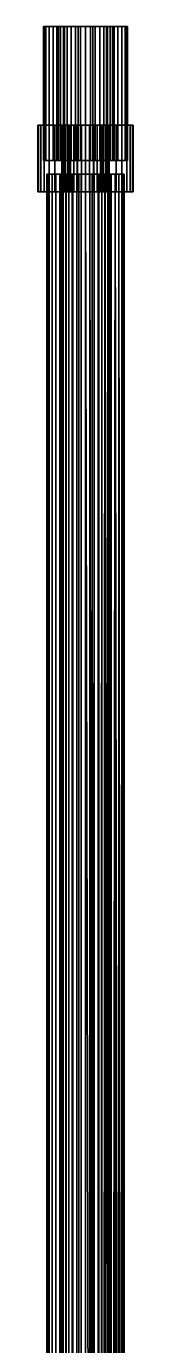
# Model space of a CAD drawing. Extents: x -0.13 to 0.34, y -3.76 to 3.93.
# Drawn here: x -0.106 to 0.096, y 1.14 to 3.926 of the extents above; entities that cross this region are included whole.
import ezdxf

# ---------------------------------------------------------------- set-up
doc = ezdxf.new("R2010")
doc.units = 0
doc.layers.add('CA_ON', color=219, linetype='CONTINUOUS')

msp = doc.modelspace()

# ---------------------------------------------------------------- meshes
at = {"layer": 'CA_ON'}
mesh = msp.add_polyface(dxfattribs=at)
corners = [(-0.037, 3.7172, 0.3994), (-0.0698, 3.7172, 0.4386), (-0.0822, 3.7172, 0.4262), (-0.0431, 3.7172, 0.3933), (-0.0923, 3.7172, 0.4118), (-0.0481, 3.7172, 0.3862), (-0.0997, 3.7172, 0.3958), (-0.0517, 3.7172, 0.3784), (-0.1043, 3.7172, 0.3789), (-0.054, 3.7172, 0.37), (-0.1058, 3.7172, 0.3613), (-0.0547, 3.7172, 0.3613), (-0.1043, 3.7172, 0.3438), (-0.054, 3.7172, 0.3527), (-0.0997, 3.7172, 0.3269), (-0.0517, 3.7172, 0.3443), (-0.0923, 3.7172, 0.3109), (-0.0481, 3.7172, 0.3365), (-0.0822, 3.7172, 0.2965), (-0.0431, 3.7172, 0.3294), (-0.0698, 3.7172, 0.2841), (-0.037, 3.7172, 0.3232), (-0.0554, 3.7172, 0.274), (-0.0299, 3.7172, 0.3183), (-0.0395, 3.7172, 0.2666), (-0.022, 3.7172, 0.3146), (-0.0225, 3.7172, 0.262), (-0.0136, 3.7172, 0.3124), (-0.005, 3.7172, 0.2605), (-0.005, 3.7172, 0.3116), (-0.005, 3.9256, 0.4505), (-0.005, 3.6424, 0.4505), (-0.0205, 3.6424, 0.4491), (-0.0205, 3.9256, 0.4491), (-0.0355, 3.6424, 0.4451), (-0.0355, 3.9256, 0.4451), (-0.0495, 3.6424, 0.4385), (-0.0495, 3.9256, 0.4385), (-0.0623, 3.6424, 0.4296), (-0.0623, 3.9256, 0.4296), (-0.0733, 3.6424, 0.4186), (-0.0733, 3.9256, 0.4186), (-0.0822, 3.6424, 0.4059), (-0.0822, 3.9256, 0.4059), (-0.0887, 3.6424, 0.3918), (-0.0887, 3.9256, 0.3918), (-0.0928, 3.6424, 0.3768), (-0.0928, 3.9256, 0.3768), (-0.0941, 3.6424, 0.3613), (-0.0941, 3.9256, 0.3613), (-0.0928, 3.6424, 0.3459), (-0.0928, 3.9256, 0.3459), (-0.0887, 3.6424, 0.3309), (-0.0887, 3.9256, 0.3309), (-0.0822, 3.6424, 0.3168), (-0.0822, 3.9256, 0.3168), (-0.0733, 3.6424, 0.3041), (-0.0733, 3.9256, 0.3041), (-0.0623, 3.6424, 0.2931), (-0.0623, 3.9256, 0.2931), (-0.0495, 3.6424, 0.2842), (-0.0495, 3.9256, 0.2842), (-0.0355, 3.6424, 0.2776), (-0.0355, 3.9256, 0.2776), (-0.0205, 3.6424, 0.2736), (-0.0205, 3.9256, 0.2736), (-0.005, 3.6424, 0.2722), (-0.005, 3.9256, 0.2722)]
mesh.append_faces([[corners[k] for k in face] for face in [(0, 1, 2, 3), (3, 2, 4, 5), (5, 4, 6, 7), (7, 6, 8, 9), (9, 8, 10, 11), (11, 10, 12, 13), (13, 12, 14, 15), (15, 14, 16, 17), (17, 16, 18, 19), (19, 18, 20, 21), (21, 20, 22, 23), (23, 22, 24, 25), (25, 24, 26, 27), (27, 26, 28, 29), (30, 31, 32, 33), (33, 32, 34, 35), (35, 34, 36, 37), (37, 36, 38, 39), (39, 38, 40, 41), (41, 40, 42, 43), (43, 42, 44, 45), (45, 44, 46, 47), (47, 46, 48, 49), (49, 48, 50, 51), (51, 50, 52, 53), (53, 52, 54, 55), (55, 54, 56, 57), (57, 56, 58, 59), (59, 58, 60, 61), (61, 60, 62, 63), (63, 62, 64, 65), (65, 64, 66, 67)]])
mesh = msp.add_polyface(dxfattribs=at)
corners = [(-0.005, 3.9256, 0.4221), (-0.005, 3.9256, 0.4505), (-0.0205, 3.9256, 0.4491), (-0.0155, 3.9256, 0.4212), (-0.0355, 3.9256, 0.4451), (-0.0258, 3.9256, 0.4185), (-0.0155, 3.6424, 0.4212), (-0.0155, 3.9256, 0.4212), (-0.0258, 3.9256, 0.4185), (-0.0258, 3.6424, 0.4185), (-0.0495, 3.9256, 0.4385), (-0.0354, 3.9256, 0.414), (-0.0354, 3.9256, 0.414), (-0.0354, 3.6424, 0.414), (-0.0623, 3.9256, 0.4296), (-0.044, 3.9256, 0.4079), (-0.044, 3.9256, 0.4079), (-0.044, 3.6424, 0.4079), (-0.0733, 3.9256, 0.4186), (-0.0515, 3.9256, 0.4004), (-0.0515, 3.9256, 0.4004), (-0.0515, 3.6424, 0.4004), (-0.0822, 3.9256, 0.4059), (-0.0576, 3.9256, 0.3917), (-0.0576, 3.9256, 0.3917), (-0.0576, 3.6424, 0.3917), (-0.0887, 3.9256, 0.3918), (-0.0621, 3.9256, 0.3821), (-0.0621, 3.9256, 0.3821), (-0.0621, 3.6424, 0.3821), (-0.0928, 3.9256, 0.3768), (-0.0648, 3.9256, 0.3719), (-0.0648, 3.9256, 0.3719), (-0.0648, 3.6424, 0.3719), (-0.0941, 3.9256, 0.3613), (-0.0657, 3.9256, 0.3613), (-0.0657, 3.9256, 0.3613), (-0.0657, 3.6424, 0.3613), (-0.0928, 3.9256, 0.3459), (-0.0648, 3.9256, 0.3508), (-0.0648, 3.9256, 0.3508), (-0.0648, 3.6424, 0.3508), (-0.0887, 3.9256, 0.3309), (-0.0621, 3.9256, 0.3406), (-0.0621, 3.9256, 0.3406), (-0.0621, 3.6424, 0.3406), (-0.0822, 3.9256, 0.3168), (-0.0576, 3.9256, 0.331), (-0.0576, 3.9256, 0.331), (-0.0576, 3.6424, 0.331), (-0.0733, 3.9256, 0.3041), (-0.0515, 3.9256, 0.3223), (-0.0515, 3.9256, 0.3223), (-0.0515, 3.6424, 0.3223), (-0.0623, 3.9256, 0.2931), (-0.044, 3.9256, 0.3148), (-0.044, 3.9256, 0.3148), (-0.044, 3.6424, 0.3148), (-0.0495, 3.9256, 0.2842), (-0.0354, 3.9256, 0.3087), (-0.0354, 3.9256, 0.3087), (-0.0354, 3.6424, 0.3087), (-0.0355, 3.9256, 0.2776), (-0.0258, 3.9256, 0.3042), (-0.0258, 3.9256, 0.3042), (-0.0258, 3.6424, 0.3042), (-0.0205, 3.9256, 0.2736), (-0.0155, 3.9256, 0.3015), (-0.0155, 3.9256, 0.3015), (-0.0155, 3.6424, 0.3015)]
mesh.append_faces([[corners[k] for k in face] for face in [(0, 1, 2, 3), (3, 2, 4, 5), (6, 7, 8, 9), (5, 4, 10, 11), (9, 8, 12, 13), (11, 10, 14, 15), (13, 12, 16, 17), (15, 14, 18, 19), (17, 16, 20, 21), (19, 18, 22, 23), (21, 20, 24, 25), (23, 22, 26, 27), (25, 24, 28, 29), (27, 26, 30, 31), (29, 28, 32, 33), (31, 30, 34, 35), (33, 32, 36, 37), (35, 34, 38, 39), (37, 36, 40, 41), (39, 38, 42, 43), (41, 40, 44, 45), (43, 42, 46, 47), (45, 44, 48, 49), (47, 46, 50, 51), (49, 48, 52, 53), (51, 50, 54, 55), (53, 52, 56, 57), (55, 54, 58, 59), (57, 56, 60, 61), (59, 58, 62, 63), (61, 60, 64, 65), (63, 62, 66, 67), (65, 64, 68, 69)]])
mesh = msp.add_polyface(dxfattribs=at)
corners = [(0.0558, 3.9256, 0.3613), (0.0841, 3.9256, 0.3613), (0.0828, 3.9256, 0.3768), (0.0549, 3.9256, 0.3719), (0.0788, 3.9256, 0.3918), (0.0521, 3.9256, 0.3821), (0.0722, 3.9256, 0.4059), (0.0476, 3.9256, 0.3917), (0.0633, 3.9256, 0.4186), (0.0416, 3.9256, 0.4004), (0.0523, 3.9256, 0.4296), (0.0341, 3.9256, 0.4079), (0.0396, 3.9256, 0.4385), (0.0254, 3.9256, 0.414), (0.0255, 3.9256, 0.4451), (0.0158, 3.9256, 0.4185), (0.0254, 3.6424, 0.414), (0.0254, 3.9256, 0.414), (0.0158, 3.9256, 0.4185), (0.0158, 3.6424, 0.4185), (0.0105, 3.9256, 0.4491), (0.0056, 3.9256, 0.4212), (0.0056, 3.9256, 0.4212), (0.0056, 3.6424, 0.4212), (-0.005, 3.9256, 0.4505), (-0.005, 3.9256, 0.4221), (-0.005, 3.9256, 0.4221), (-0.005, 3.6424, 0.4221), (-0.0155, 3.9256, 0.4212), (-0.0155, 3.6424, 0.4212), (-0.0155, 3.9256, 0.3015), (-0.0205, 3.9256, 0.2736), (-0.005, 3.9256, 0.2722), (-0.005, 3.9256, 0.3006), (-0.0155, 3.6424, 0.3015), (-0.0155, 3.9256, 0.3015), (-0.005, 3.9256, 0.3006), (-0.005, 3.6424, 0.3006), (0.0105, 3.9256, 0.2736), (0.0056, 3.9256, 0.3015), (0.0056, 3.9256, 0.3015), (0.0056, 3.6424, 0.3015), (0.0255, 3.9256, 0.2776), (0.0158, 3.9256, 0.3042), (0.0158, 3.9256, 0.3042), (0.0158, 3.6424, 0.3042), (0.0396, 3.9256, 0.2842), (0.0254, 3.9256, 0.3087), (0.0254, 3.9256, 0.3087), (0.0254, 3.6424, 0.3087), (0.0523, 3.9256, 0.2931), (0.0341, 3.9256, 0.3148), (0.0341, 3.9256, 0.3148), (0.0341, 3.6424, 0.3148), (0.0633, 3.9256, 0.3041), (0.0416, 3.9256, 0.3223), (0.0416, 3.9256, 0.3223), (0.0416, 3.6424, 0.3223), (0.0722, 3.9256, 0.3168), (0.0476, 3.9256, 0.331), (0.0476, 3.9256, 0.331), (0.0476, 3.6424, 0.331), (0.0788, 3.9256, 0.3309), (0.0521, 3.9256, 0.3406), (0.0521, 3.9256, 0.3406), (0.0521, 3.6424, 0.3406), (0.0828, 3.9256, 0.3459), (0.0549, 3.9256, 0.3508), (0.0549, 3.9256, 0.3508), (0.0549, 3.6424, 0.3508), (0.0558, 3.9256, 0.3613), (0.0558, 3.6424, 0.3613)]
mesh.append_faces([[corners[k] for k in face] for face in [(0, 1, 2, 3), (3, 2, 4, 5), (5, 4, 6, 7), (7, 6, 8, 9), (9, 8, 10, 11), (11, 10, 12, 13), (13, 12, 14, 15), (16, 17, 18, 19), (15, 14, 20, 21), (19, 18, 22, 23), (21, 20, 24, 25), (23, 22, 26, 27), (27, 26, 28, 29), (30, 31, 32, 33), (34, 35, 36, 37), (33, 32, 38, 39), (37, 36, 40, 41), (39, 38, 42, 43), (41, 40, 44, 45), (43, 42, 46, 47), (45, 44, 48, 49), (47, 46, 50, 51), (49, 48, 52, 53), (51, 50, 54, 55), (53, 52, 56, 57), (55, 54, 58, 59), (57, 56, 60, 61), (59, 58, 62, 63), (61, 60, 64, 65), (63, 62, 66, 67), (65, 64, 68, 69), (67, 66, 1, 0), (69, 68, 70, 71)]])
mesh = msp.add_polyface(dxfattribs=at)
corners = [(-0.005, 3.7172, 0.3116), (-0.005, 3.7172, 0.2605), (0.0125, 3.7172, 0.262), (0.0037, 3.7172, 0.3124), (0.0295, 3.7172, 0.2666), (0.012, 3.7172, 0.3146), (0.0454, 3.7172, 0.274), (0.0199, 3.7172, 0.3183), (0.0598, 3.7172, 0.2841), (0.027, 3.7172, 0.3232), (0.0723, 3.7172, 0.2965), (0.0331, 3.7172, 0.3294), (0.0824, 3.7172, 0.3109), (0.0381, 3.7172, 0.3365), (0.0898, 3.7172, 0.3269), (0.0418, 3.7172, 0.3443), (0.0943, 3.7172, 0.3438), (0.044, 3.7172, 0.3527), (0.0959, 3.7172, 0.3613), (0.0448, 3.7172, 0.3613), (0.0841, 3.9256, 0.3613), (0.0841, 3.6424, 0.3613), (0.0828, 3.6424, 0.3768), (0.0828, 3.9256, 0.3768), (0.0558, 3.6424, 0.3613), (0.0558, 3.9256, 0.3613), (0.0549, 3.9256, 0.3719), (0.0549, 3.6424, 0.3719), (0.0788, 3.6424, 0.3918), (0.0788, 3.9256, 0.3918), (0.0521, 3.9256, 0.3821), (0.0521, 3.6424, 0.3821), (0.0722, 3.6424, 0.4059), (0.0722, 3.9256, 0.4059), (0.0476, 3.9256, 0.3917), (0.0476, 3.6424, 0.3917), (0.0633, 3.6424, 0.4186), (0.0633, 3.9256, 0.4186), (0.0416, 3.9256, 0.4004), (0.0416, 3.6424, 0.4004), (0.0523, 3.6424, 0.4296), (0.0523, 3.9256, 0.4296), (0.0341, 3.9256, 0.4079), (0.0341, 3.6424, 0.4079), (0.0396, 3.6424, 0.4385), (0.0396, 3.9256, 0.4385), (0.0254, 3.9256, 0.414), (0.0254, 3.6424, 0.414), (0.0255, 3.6424, 0.4451), (0.0255, 3.9256, 0.4451), (0.0105, 3.6424, 0.4491), (0.0105, 3.9256, 0.4491), (-0.005, 3.6424, 0.4505), (-0.005, 3.9256, 0.4505), (-0.005, 3.9256, 0.2722), (-0.005, 3.6424, 0.2722), (0.0105, 3.6424, 0.2736), (0.0105, 3.9256, 0.2736), (0.0255, 3.6424, 0.2776), (0.0255, 3.9256, 0.2776), (0.0396, 3.6424, 0.2842), (0.0396, 3.9256, 0.2842), (0.0523, 3.6424, 0.2931), (0.0523, 3.9256, 0.2931), (0.0633, 3.6424, 0.3041), (0.0633, 3.9256, 0.3041), (0.0722, 3.6424, 0.3168), (0.0722, 3.9256, 0.3168), (0.0788, 3.6424, 0.3309), (0.0788, 3.9256, 0.3309), (0.0828, 3.6424, 0.3459), (0.0828, 3.9256, 0.3459)]
mesh.append_faces([[corners[k] for k in face] for face in [(0, 1, 2, 3), (3, 2, 4, 5), (5, 4, 6, 7), (7, 6, 8, 9), (9, 8, 10, 11), (11, 10, 12, 13), (13, 12, 14, 15), (15, 14, 16, 17), (17, 16, 18, 19), (20, 21, 22, 23), (24, 25, 26, 27), (23, 22, 28, 29), (27, 26, 30, 31), (29, 28, 32, 33), (31, 30, 34, 35), (33, 32, 36, 37), (35, 34, 38, 39), (37, 36, 40, 41), (39, 38, 42, 43), (41, 40, 44, 45), (43, 42, 46, 47), (45, 44, 48, 49), (49, 48, 50, 51), (51, 50, 52, 53), (54, 55, 56, 57), (57, 56, 58, 59), (59, 58, 60, 61), (61, 60, 62, 63), (63, 62, 64, 65), (65, 64, 66, 67), (67, 66, 68, 69), (69, 68, 70, 71), (71, 70, 21, 20)]])
mesh = msp.add_polyface(dxfattribs=at)
corners = [(-0.0395, 3.7172, 0.4561), (-0.0395, 3.5761, 0.4561), (-0.0554, 3.5761, 0.4487), (-0.0554, 3.7172, 0.4487), (-0.0299, 3.7172, 0.4044), (-0.0554, 3.7172, 0.4487), (-0.0698, 3.7172, 0.4386), (-0.037, 3.7172, 0.3994), (-0.0698, 3.5761, 0.4386), (-0.0698, 3.7172, 0.4386), (-0.0822, 3.5761, 0.4262), (-0.0822, 3.7172, 0.4262), (-0.0923, 3.5761, 0.4118), (-0.0923, 3.7172, 0.4118), (-0.0997, 3.5761, 0.3958), (-0.0997, 3.7172, 0.3958), (-0.0481, 3.5761, 0.3862), (-0.0481, 3.7172, 0.3862), (-0.0517, 3.7172, 0.3784), (-0.0517, 3.5761, 0.3784), (-0.1043, 3.5761, 0.3789), (-0.1043, 3.7172, 0.3789), (-0.054, 3.7172, 0.37), (-0.054, 3.5761, 0.37), (-0.1058, 3.5761, 0.3613), (-0.1058, 3.7172, 0.3613), (-0.0547, 3.7172, 0.3613), (-0.0547, 3.5761, 0.3613), (-0.1043, 3.5761, 0.3438), (-0.1043, 3.7172, 0.3438), (-0.054, 3.7172, 0.3527), (-0.054, 3.5761, 0.3527), (-0.0997, 3.5761, 0.3269), (-0.0997, 3.7172, 0.3269), (-0.0517, 3.7172, 0.3443), (-0.0517, 3.5761, 0.3443), (-0.0923, 3.5761, 0.3109), (-0.0923, 3.7172, 0.3109), (-0.0481, 3.7172, 0.3365), (-0.0481, 3.5761, 0.3365), (-0.0822, 3.5761, 0.2965), (-0.0822, 3.7172, 0.2965), (-0.0698, 3.5761, 0.2841), (-0.0698, 3.7172, 0.2841), (-0.0554, 3.5761, 0.274), (-0.0554, 3.7172, 0.274), (-0.0495, 3.6424, 0.4385), (-0.0354, 3.6424, 0.414), (-0.044, 3.6424, 0.4079), (-0.0623, 3.6424, 0.4296), (-0.0515, 3.6424, 0.4004), (-0.0733, 3.6424, 0.4186), (-0.0576, 3.6424, 0.3917), (-0.0822, 3.6424, 0.4059), (-0.0621, 3.6424, 0.3821), (-0.0887, 3.6424, 0.3918), (-0.0648, 3.6424, 0.3719), (-0.0928, 3.6424, 0.3768), (-0.0657, 3.6424, 0.3613), (-0.0941, 3.6424, 0.3613), (-0.0648, 3.6424, 0.3508), (-0.0928, 3.6424, 0.3459), (-0.0621, 3.6424, 0.3406), (-0.0887, 3.6424, 0.3309), (-0.0576, 3.6424, 0.331), (-0.0822, 3.6424, 0.3168), (-0.0515, 3.6424, 0.3223), (-0.0733, 3.6424, 0.3041), (-0.044, 3.6424, 0.3148), (-0.0623, 3.6424, 0.2931), (-0.0354, 3.6424, 0.3087), (-0.0495, 3.6424, 0.2842)]
mesh.append_faces([[corners[k] for k in face] for face in [(0, 1, 2, 3), (4, 5, 6, 7), (3, 2, 8, 9), (9, 8, 10, 11), (11, 10, 12, 13), (13, 12, 14, 15), (16, 17, 18, 19), (15, 14, 20, 21), (19, 18, 22, 23), (21, 20, 24, 25), (23, 22, 26, 27), (25, 24, 28, 29), (27, 26, 30, 31), (29, 28, 32, 33), (31, 30, 34, 35), (33, 32, 36, 37), (35, 34, 38, 39), (37, 36, 40, 41), (41, 40, 42, 43), (43, 42, 44, 45), (46, 47, 48, 49), (49, 48, 50, 51), (51, 50, 52, 53), (53, 52, 54, 55), (55, 54, 56, 57), (57, 56, 58, 59), (59, 58, 60, 61), (61, 60, 62, 63), (63, 62, 64, 65), (65, 64, 66, 67), (67, 66, 68, 69), (69, 68, 70, 71)]])
mesh = msp.add_polyface(dxfattribs=at)
corners = [(-0.0144, 3.6135, 0.3079), (-0.0192, 3.6135, 0.2809), (-0.005, 3.6135, 0.2796), (-0.005, 3.6135, 0.307), (0.0092, 3.6135, 0.2809), (0.0044, 3.6135, 0.3079), (0.0037, 3.7172, 0.4103), (0.0125, 3.7172, 0.4607), (-0.005, 3.7172, 0.4622), (-0.005, 3.7172, 0.4111), (0.0037, 3.5761, 0.4103), (0.0037, 3.7172, 0.4103), (-0.005, 3.7172, 0.4111), (-0.005, 3.5761, 0.4111), (-0.0225, 3.7172, 0.4607), (-0.0136, 3.7172, 0.4103), (-0.005, 3.7172, 0.4622), (-0.005, 3.5761, 0.4622), (-0.0225, 3.5761, 0.4607), (-0.0225, 3.7172, 0.4607), (-0.0136, 3.7172, 0.4103), (-0.0136, 3.5761, 0.4103), (-0.0395, 3.7172, 0.4561), (-0.022, 3.7172, 0.4081), (-0.0395, 3.5761, 0.4561), (-0.0395, 3.7172, 0.4561), (-0.022, 3.7172, 0.4081), (-0.022, 3.5761, 0.4081), (-0.0554, 3.7172, 0.4487), (-0.0299, 3.7172, 0.4044), (-0.0299, 3.7172, 0.4044), (-0.0299, 3.5761, 0.4044), (-0.037, 3.7172, 0.3994), (-0.037, 3.5761, 0.3994), (-0.0431, 3.7172, 0.3933), (-0.0431, 3.5761, 0.3933), (-0.0481, 3.7172, 0.3862), (-0.0481, 3.5761, 0.3862), (-0.0481, 3.5761, 0.3365), (-0.0481, 3.7172, 0.3365), (-0.0431, 3.7172, 0.3294), (-0.0431, 3.5761, 0.3294), (-0.037, 3.7172, 0.3232), (-0.037, 3.5761, 0.3232), (-0.0299, 3.7172, 0.3183), (-0.0299, 3.5761, 0.3183), (-0.0554, 3.7172, 0.274), (-0.0554, 3.5761, 0.274), (-0.0395, 3.5761, 0.2666), (-0.0395, 3.7172, 0.2666), (-0.022, 3.7172, 0.3146), (-0.022, 3.5761, 0.3146), (-0.0225, 3.5761, 0.262), (-0.0225, 3.7172, 0.262), (-0.0136, 3.7172, 0.3124), (-0.0136, 3.5761, 0.3124), (-0.005, 3.5761, 0.2605), (-0.005, 3.7172, 0.2605), (-0.005, 3.7172, 0.3116), (-0.005, 3.5761, 0.3116), (0.0037, 3.7172, 0.3124), (0.0037, 3.5761, 0.3124), (0.0105, 3.6424, 0.4491), (0.0056, 3.6424, 0.4212), (-0.005, 3.6424, 0.4221), (-0.005, 3.6424, 0.4505), (-0.0155, 3.6424, 0.4212), (-0.0205, 3.6424, 0.4491), (-0.0258, 3.6424, 0.4185), (-0.0355, 3.6424, 0.4451), (-0.0354, 3.6424, 0.414), (-0.0495, 3.6424, 0.4385), (-0.0495, 3.6424, 0.2842), (-0.0354, 3.6424, 0.3087), (-0.0258, 3.6424, 0.3042), (-0.0355, 3.6424, 0.2776), (-0.0155, 3.6424, 0.3015), (-0.0205, 3.6424, 0.2736), (-0.005, 3.6424, 0.3006), (-0.005, 3.6424, 0.2722), (0.0056, 3.6424, 0.3015), (0.0105, 3.6424, 0.2736)]
mesh.append_faces([[corners[k] for k in face] for face in [(0, 1, 2, 3), (3, 2, 4, 5), (6, 7, 8, 9), (10, 11, 12, 13), (9, 8, 14, 15), (16, 17, 18, 19), (13, 12, 20, 21), (15, 14, 22, 23), (19, 18, 24, 25), (21, 20, 26, 27), (23, 22, 28, 29), (27, 26, 30, 31), (31, 30, 32, 33), (33, 32, 34, 35), (35, 34, 36, 37), (38, 39, 40, 41), (41, 40, 42, 43), (43, 42, 44, 45), (46, 47, 48, 49), (45, 44, 50, 51), (49, 48, 52, 53), (51, 50, 54, 55), (53, 52, 56, 57), (55, 54, 58, 59), (59, 58, 60, 61), (62, 63, 64, 65), (65, 64, 66, 67), (67, 66, 68, 69), (69, 68, 70, 71), (72, 73, 74, 75), (75, 74, 76, 77), (77, 76, 78, 79), (79, 78, 80, 81)]])
mesh = msp.add_polyface(dxfattribs=at)
corners = [(0.0448, 3.7172, 0.3613), (0.0959, 3.7172, 0.3613), (0.0943, 3.7172, 0.3789), (0.044, 3.7172, 0.37), (0.0898, 3.7172, 0.3958), (0.0418, 3.7172, 0.3784), (0.0824, 3.7172, 0.4118), (0.0381, 3.7172, 0.3862), (0.0723, 3.7172, 0.4262), (0.0331, 3.7172, 0.3933), (0.0598, 3.7172, 0.4386), (0.027, 3.7172, 0.3994), (0.0331, 3.5761, 0.3933), (0.0331, 3.7172, 0.3933), (0.027, 3.7172, 0.3994), (0.027, 3.5761, 0.3994), (0.0454, 3.7172, 0.4487), (0.0199, 3.7172, 0.4044), (0.0598, 3.7172, 0.4386), (0.0598, 3.5761, 0.4386), (0.0454, 3.5761, 0.4487), (0.0454, 3.7172, 0.4487), (0.0199, 3.7172, 0.4044), (0.0199, 3.5761, 0.4044), (0.0295, 3.7172, 0.4561), (0.012, 3.7172, 0.4081), (0.0295, 3.5761, 0.4561), (0.0295, 3.7172, 0.4561), (0.012, 3.7172, 0.4081), (0.012, 3.5761, 0.4081), (0.0125, 3.7172, 0.4607), (0.0037, 3.7172, 0.4103), (0.0125, 3.5761, 0.4607), (0.0125, 3.7172, 0.4607), (0.0037, 3.7172, 0.4103), (0.0037, 3.5761, 0.4103), (-0.005, 3.5761, 0.4622), (-0.005, 3.7172, 0.4622), (-0.005, 3.7172, 0.2605), (-0.005, 3.5761, 0.2605), (0.0125, 3.5761, 0.262), (0.0125, 3.7172, 0.262), (0.0295, 3.5761, 0.2666), (0.0295, 3.7172, 0.2666), (0.0037, 3.5761, 0.3124), (0.0037, 3.7172, 0.3124), (0.012, 3.7172, 0.3146), (0.012, 3.5761, 0.3146), (0.0454, 3.5761, 0.274), (0.0454, 3.7172, 0.274), (0.0199, 3.7172, 0.3183), (0.0199, 3.5761, 0.3183), (0.0598, 3.5761, 0.2841), (0.0598, 3.7172, 0.2841), (0.027, 3.7172, 0.3232), (0.027, 3.5761, 0.3232), (0.0723, 3.5761, 0.2965), (0.0723, 3.7172, 0.2965), (0.0331, 3.7172, 0.3294), (0.0331, 3.5761, 0.3294), (0.0824, 3.5761, 0.3109), (0.0824, 3.7172, 0.3109), (0.0381, 3.7172, 0.3365), (0.0381, 3.5761, 0.3365), (0.0898, 3.5761, 0.3269), (0.0898, 3.7172, 0.3269), (0.0418, 3.7172, 0.3443), (0.0418, 3.5761, 0.3443), (0.0943, 3.5761, 0.3438), (0.0943, 3.7172, 0.3438), (0.044, 3.7172, 0.3527), (0.044, 3.5761, 0.3527), (0.0959, 3.5761, 0.3613), (0.0959, 3.7172, 0.3613), (0.0448, 3.7172, 0.3613), (0.0448, 3.5761, 0.3613)]
mesh.append_faces([[corners[k] for k in face] for face in [(0, 1, 2, 3), (3, 2, 4, 5), (5, 4, 6, 7), (7, 6, 8, 9), (9, 8, 10, 11), (12, 13, 14, 15), (11, 10, 16, 17), (18, 19, 20, 21), (15, 14, 22, 23), (17, 16, 24, 25), (21, 20, 26, 27), (23, 22, 28, 29), (25, 24, 30, 31), (27, 26, 32, 33), (29, 28, 34, 35), (33, 32, 36, 37), (38, 39, 40, 41), (41, 40, 42, 43), (44, 45, 46, 47), (43, 42, 48, 49), (47, 46, 50, 51), (49, 48, 52, 53), (51, 50, 54, 55), (53, 52, 56, 57), (55, 54, 58, 59), (57, 56, 60, 61), (59, 58, 62, 63), (61, 60, 64, 65), (63, 62, 66, 67), (65, 64, 68, 69), (67, 66, 70, 71), (69, 68, 72, 73), (71, 70, 74, 75)]])
mesh = msp.add_polyface(dxfattribs=at)
corners = [(0.0044, 3.6135, 0.3079), (0.0092, 3.6135, 0.2809), (0.023, 3.6135, 0.2845), (0.0136, 3.6135, 0.3103), (0.0359, 3.6135, 0.2906), (0.0222, 3.6135, 0.3143), (0.0476, 3.6135, 0.2987), (0.0299, 3.6135, 0.3197), (0.0576, 3.6135, 0.3088), (0.0366, 3.6135, 0.3264), (0.0658, 3.6135, 0.3205), (0.042, 3.6135, 0.3342), (0.0718, 3.6135, 0.3334), (0.046, 3.6135, 0.3428), (0.0755, 3.6135, 0.3472), (0.0485, 3.6135, 0.3519), (0.0767, 3.6135, 0.3613), (0.0493, 3.6135, 0.3613), (0.0959, 3.7172, 0.3613), (0.0959, 3.5761, 0.3613), (0.0943, 3.5761, 0.3789), (0.0943, 3.7172, 0.3789), (0.0448, 3.5761, 0.3613), (0.0448, 3.7172, 0.3613), (0.044, 3.7172, 0.37), (0.044, 3.5761, 0.37), (0.0898, 3.5761, 0.3958), (0.0898, 3.7172, 0.3958), (0.0418, 3.7172, 0.3784), (0.0418, 3.5761, 0.3784), (0.0824, 3.5761, 0.4118), (0.0824, 3.7172, 0.4118), (0.0381, 3.7172, 0.3862), (0.0381, 3.5761, 0.3862), (0.0723, 3.5761, 0.4262), (0.0723, 3.7172, 0.4262), (0.0331, 3.7172, 0.3933), (0.0331, 3.5761, 0.3933), (0.0598, 3.5761, 0.4386), (0.0598, 3.7172, 0.4386), (0.0841, 3.6424, 0.3613), (0.0558, 3.6424, 0.3613), (0.0549, 3.6424, 0.3719), (0.0828, 3.6424, 0.3768), (0.0521, 3.6424, 0.3821), (0.0788, 3.6424, 0.3918), (0.0476, 3.6424, 0.3917), (0.0722, 3.6424, 0.4059), (0.0416, 3.6424, 0.4004), (0.0633, 3.6424, 0.4186), (0.0341, 3.6424, 0.4079), (0.0523, 3.6424, 0.4296), (0.0254, 3.6424, 0.414), (0.0396, 3.6424, 0.4385), (0.0158, 3.6424, 0.4185), (0.0255, 3.6424, 0.4451), (0.0056, 3.6424, 0.4212), (0.0105, 3.6424, 0.4491), (0.0105, 3.6424, 0.2736), (0.0056, 3.6424, 0.3015), (0.0158, 3.6424, 0.3042), (0.0255, 3.6424, 0.2776), (0.0254, 3.6424, 0.3087), (0.0396, 3.6424, 0.2842), (0.0341, 3.6424, 0.3148), (0.0523, 3.6424, 0.2931), (0.0416, 3.6424, 0.3223), (0.0633, 3.6424, 0.3041), (0.0476, 3.6424, 0.331), (0.0722, 3.6424, 0.3168), (0.0521, 3.6424, 0.3406), (0.0788, 3.6424, 0.3309), (0.0549, 3.6424, 0.3508), (0.0828, 3.6424, 0.3459)]
mesh.append_faces([[corners[k] for k in face] for face in [(0, 1, 2, 3), (3, 2, 4, 5), (5, 4, 6, 7), (7, 6, 8, 9), (9, 8, 10, 11), (11, 10, 12, 13), (13, 12, 14, 15), (15, 14, 16, 17), (18, 19, 20, 21), (22, 23, 24, 25), (21, 20, 26, 27), (25, 24, 28, 29), (27, 26, 30, 31), (29, 28, 32, 33), (31, 30, 34, 35), (33, 32, 36, 37), (35, 34, 38, 39), (40, 41, 42, 43), (43, 42, 44, 45), (45, 44, 46, 47), (47, 46, 48, 49), (49, 48, 50, 51), (51, 50, 52, 53), (53, 52, 54, 55), (55, 54, 56, 57), (58, 59, 60, 61), (61, 60, 62, 63), (63, 62, 64, 65), (65, 64, 66, 67), (67, 66, 68, 69), (69, 68, 70, 71), (71, 70, 72, 73), (73, 72, 41, 40)]])
mesh = msp.add_polyface(dxfattribs=at)
corners = [(0.0117, -0.6841, 0.4129), (0.0136, -0.6841, 0.4124), (0.0136, 3.6135, 0.4124), (0.0094, -0.6841, 0.4135), (0.0044, 3.6135, 0.4148), (0.0092, 3.6135, 0.4418), (0.0092, -0.6841, 0.4418), (0.0043, -0.6841, 0.4423), (-0.005, 3.6135, 0.4431), (0.0761, -0.6841, 0.3536), (0.0767, -0.6841, 0.3613), (0.0767, 3.6135, 0.3613), (0.0755, 3.6135, 0.3472), (0.0959, 3.5761, 0.3613), (0.0448, 3.5761, 0.3613), (0.044, 3.5761, 0.37), (0.0943, 3.5761, 0.3789), (0.0418, 3.5761, 0.3784), (0.0898, 3.5761, 0.3958), (0.0381, 3.5761, 0.3862), (0.0824, 3.5761, 0.4118), (0.0331, 3.5761, 0.3933), (0.0723, 3.5761, 0.4262), (0.027, 3.5761, 0.3994), (0.0598, 3.5761, 0.4386), (0.0199, 3.5761, 0.4044), (0.0454, 3.5761, 0.4487), (0.012, 3.5761, 0.4081), (0.0295, 3.5761, 0.4561), (0.0037, 3.5761, 0.4103), (0.0125, 3.5761, 0.4607), (-0.005, 3.5761, 0.4111), (-0.005, 3.5761, 0.4622), (-0.0136, 3.5761, 0.4103), (-0.0225, 3.5761, 0.4607), (-0.022, 3.5761, 0.4081), (-0.0395, 3.5761, 0.4561), (-0.0299, 3.5761, 0.4044), (-0.0554, 3.5761, 0.4487), (-0.037, 3.5761, 0.3994), (-0.0698, 3.5761, 0.4386), (-0.0431, 3.5761, 0.3933), (-0.0822, 3.5761, 0.4262), (-0.0481, 3.5761, 0.3862), (-0.0923, 3.5761, 0.4118), (-0.0517, 3.5761, 0.3784), (-0.0997, 3.5761, 0.3958), (-0.054, 3.5761, 0.37), (-0.1043, 3.5761, 0.3789), (-0.0547, 3.5761, 0.3613), (-0.1058, 3.5761, 0.3613), (-0.054, 3.5761, 0.3527), (-0.1043, 3.5761, 0.3438), (-0.0517, 3.5761, 0.3443), (-0.0997, 3.5761, 0.3269), (-0.0481, 3.5761, 0.3365), (-0.0923, 3.5761, 0.3109), (-0.0431, 3.5761, 0.3294), (-0.0822, 3.5761, 0.2965), (-0.037, 3.5761, 0.3232), (-0.0698, 3.5761, 0.2841), (-0.0299, 3.5761, 0.3183), (-0.0554, 3.5761, 0.274), (-0.022, 3.5761, 0.3146), (-0.0395, 3.5761, 0.2666), (-0.0136, 3.5761, 0.3124), (-0.0225, 3.5761, 0.262), (-0.005, 3.5761, 0.3116), (-0.005, 3.5761, 0.2605), (0.0037, 3.5761, 0.3124), (0.0125, 3.5761, 0.262), (0.012, 3.5761, 0.3146), (0.0295, 3.5761, 0.2666)]
mesh.append_faces([[corners[k] for k in face] for face in [(0, 1, 2, 2), (3, 0, 2, 4), (5, 6, 7, 8), (9, 10, 11, 12), (13, 14, 15, 16), (16, 15, 17, 18), (18, 17, 19, 20), (20, 19, 21, 22), (22, 21, 23, 24), (24, 23, 25, 26), (26, 25, 27, 28), (28, 27, 29, 30), (30, 29, 31, 32), (32, 31, 33, 34), (34, 33, 35, 36), (36, 35, 37, 38), (38, 37, 39, 40), (40, 39, 41, 42), (42, 41, 43, 44), (44, 43, 45, 46), (46, 45, 47, 48), (48, 47, 49, 50), (50, 49, 51, 52), (52, 51, 53, 54), (54, 53, 55, 56), (56, 55, 57, 58), (58, 57, 59, 60), (60, 59, 61, 62), (62, 61, 63, 64), (64, 63, 65, 66), (66, 65, 67, 68), (68, 67, 69, 70), (70, 69, 71, 72)]])
mesh = msp.add_polyface(dxfattribs=at)
corners = [(-0.0458, 3.6135, 0.4321), (-0.0458, -1.3907, 0.4321), (-0.0575, -1.3907, 0.424), (-0.0575, 3.6135, 0.424), (-0.0321, -1.3907, 0.4084), (-0.0321, 3.6135, 0.4084), (-0.0399, 3.6135, 0.4029), (-0.0399, -1.3907, 0.4029), (-0.0676, -1.3907, 0.4139), (-0.0676, 3.6135, 0.4139), (-0.0466, 3.6135, 0.3963), (-0.0466, -1.3907, 0.3963), (-0.0758, -1.3907, 0.4022), (-0.0758, 3.6135, 0.4022), (-0.052, 3.6135, 0.3885), (-0.052, -1.3907, 0.3885), (-0.0818, -1.3907, 0.3893), (-0.0818, 3.6135, 0.3893), (-0.056, 3.6135, 0.3799), (-0.056, -1.3907, 0.3799), (-0.0855, -1.3907, 0.3755), (-0.0855, 3.6135, 0.3755), (-0.0585, 3.6135, 0.3708), (-0.0585, -1.3907, 0.3708), (-0.0867, -1.3907, 0.3613), (-0.0867, 3.6135, 0.3613), (-0.0593, 3.6135, 0.3613), (-0.0593, -1.3907, 0.3613), (-0.0855, -1.3907, 0.3472), (-0.0855, 3.6135, 0.3472), (-0.0585, 3.6135, 0.3519), (-0.0585, -1.3907, 0.3519), (-0.0818, -1.3907, 0.3334), (-0.0818, 3.6135, 0.3334), (-0.056, 3.6135, 0.3428), (-0.056, -1.3907, 0.3428), (-0.0758, -1.3907, 0.3205), (-0.0758, 3.6135, 0.3205), (-0.052, 3.6135, 0.3342), (-0.052, -1.3907, 0.3342), (-0.0676, -1.3907, 0.3088), (-0.0676, 3.6135, 0.3088), (-0.0466, 3.6135, 0.3264), (-0.0466, -1.3907, 0.3264), (-0.0575, -1.3907, 0.2987), (-0.0575, 3.6135, 0.2987), (-0.0399, 3.6135, 0.3197), (-0.0399, -1.3907, 0.3197), (-0.0458, -1.3907, 0.2906), (-0.0458, 3.6135, 0.2906), (-0.0321, 3.6135, 0.3143), (-0.0321, -1.3907, 0.3143), (-0.0329, -1.3907, 0.2845), (-0.0329, 3.6135, 0.2845), (-0.0236, 3.6135, 0.3103), (-0.0236, -1.3907, 0.3103), (-0.0192, -1.3907, 0.2809), (-0.0192, 3.6135, 0.2809), (-0.0144, 3.6135, 0.3079), (-0.0144, -1.3907, 0.3079), (-0.005, -1.3907, 0.2796), (-0.005, 3.6135, 0.2796), (-0.005, 3.6135, 0.307), (-0.005, -1.3907, 0.307), (0.0092, -1.3907, 0.2809), (0.0092, 3.6135, 0.2809), (0.0044, 3.6135, 0.3079), (0.0044, -1.3907, 0.3079)]
mesh.append_faces([[corners[k] for k in face] for face in [(0, 1, 2, 3), (4, 5, 6, 7), (3, 2, 8, 9), (7, 6, 10, 11), (9, 8, 12, 13), (11, 10, 14, 15), (13, 12, 16, 17), (15, 14, 18, 19), (17, 16, 20, 21), (19, 18, 22, 23), (21, 20, 24, 25), (23, 22, 26, 27), (25, 24, 28, 29), (27, 26, 30, 31), (29, 28, 32, 33), (31, 30, 34, 35), (33, 32, 36, 37), (35, 34, 38, 39), (37, 36, 40, 41), (39, 38, 42, 43), (41, 40, 44, 45), (43, 42, 46, 47), (45, 44, 48, 49), (47, 46, 50, 51), (49, 48, 52, 53), (51, 50, 54, 55), (53, 52, 56, 57), (55, 54, 58, 59), (57, 56, 60, 61), (59, 58, 62, 63), (61, 60, 64, 65), (63, 62, 66, 67)]])
mesh = msp.add_polyface(dxfattribs=at)
corners = [(0.0493, 3.6135, 0.3613), (0.0767, 3.6135, 0.3613), (0.0755, 3.6135, 0.3755), (0.0485, 3.6135, 0.3708), (0.0718, 3.6135, 0.3893), (0.046, 3.6135, 0.3799), (0.0658, 3.6135, 0.4022), (0.042, 3.6135, 0.3885), (0.0576, 3.6135, 0.4139), (0.0366, 3.6135, 0.3963), (0.0476, 3.6135, 0.424), (0.0299, 3.6135, 0.4029), (0.0359, 3.6135, 0.4321), (0.0222, 3.6135, 0.4084), (0.023, 3.6135, 0.4381), (0.0136, 3.6135, 0.4124), (0.0092, 3.6135, 0.4418), (0.0044, 3.6135, 0.4148), (-0.005, 3.6135, 0.4431), (-0.005, 3.6135, 0.4157), (-0.0192, 3.6135, 0.4418), (-0.0144, 3.6135, 0.4148), (-0.0329, 3.6135, 0.4381), (-0.0236, 3.6135, 0.4124), (-0.0458, 3.6135, 0.4321), (-0.0321, 3.6135, 0.4084), (-0.0575, 3.6135, 0.424), (-0.0399, 3.6135, 0.4029), (-0.0676, 3.6135, 0.4139), (-0.0466, 3.6135, 0.3963), (-0.0758, 3.6135, 0.4022), (-0.052, 3.6135, 0.3885), (-0.0818, 3.6135, 0.3893), (-0.056, 3.6135, 0.3799), (-0.0855, 3.6135, 0.3755), (-0.0585, 3.6135, 0.3708), (-0.0867, 3.6135, 0.3613), (-0.0593, 3.6135, 0.3613), (-0.0855, 3.6135, 0.3472), (-0.0585, 3.6135, 0.3519), (-0.0818, 3.6135, 0.3334), (-0.056, 3.6135, 0.3428), (-0.0758, 3.6135, 0.3205), (-0.052, 3.6135, 0.3342), (-0.0676, 3.6135, 0.3088), (-0.0466, 3.6135, 0.3264), (-0.0575, 3.6135, 0.2987), (-0.0399, 3.6135, 0.3197), (-0.0458, 3.6135, 0.2906), (-0.0321, 3.6135, 0.3143), (-0.0329, 3.6135, 0.2845), (-0.0236, 3.6135, 0.3103), (-0.0192, 3.6135, 0.2809), (-0.0144, 3.6135, 0.3079), (0.0295, 3.5761, 0.2666), (0.012, 3.5761, 0.3146), (0.0199, 3.5761, 0.3183), (0.0454, 3.5761, 0.274), (0.027, 3.5761, 0.3232), (0.0598, 3.5761, 0.2841), (0.0331, 3.5761, 0.3294), (0.0723, 3.5761, 0.2965), (0.0381, 3.5761, 0.3365), (0.0824, 3.5761, 0.3109), (0.0418, 3.5761, 0.3443), (0.0898, 3.5761, 0.3269), (0.044, 3.5761, 0.3527), (0.0943, 3.5761, 0.3438), (0.0448, 3.5761, 0.3613), (0.0959, 3.5761, 0.3613)]
mesh.append_faces([[corners[k] for k in face] for face in [(0, 1, 2, 3), (3, 2, 4, 5), (5, 4, 6, 7), (7, 6, 8, 9), (9, 8, 10, 11), (11, 10, 12, 13), (13, 12, 14, 15), (15, 14, 16, 17), (17, 16, 18, 19), (19, 18, 20, 21), (21, 20, 22, 23), (23, 22, 24, 25), (25, 24, 26, 27), (27, 26, 28, 29), (29, 28, 30, 31), (31, 30, 32, 33), (33, 32, 34, 35), (35, 34, 36, 37), (37, 36, 38, 39), (39, 38, 40, 41), (41, 40, 42, 43), (43, 42, 44, 45), (45, 44, 46, 47), (47, 46, 48, 49), (49, 48, 50, 51), (51, 50, 52, 53), (54, 55, 56, 57), (57, 56, 58, 59), (59, 58, 60, 61), (61, 60, 62, 63), (63, 62, 64, 65), (65, 64, 66, 67), (67, 66, 68, 69)]])
mesh = msp.add_polyface(dxfattribs=at)
corners = [(0.0493, -1.3907, 0.3613), (0.0493, 3.6135, 0.3613), (0.049, -0.6841, 0.3645), (0.049, -1.1403, 0.3645), (0.0658, -0.6841, 0.4022), (0.0658, 3.6135, 0.4022), (0.0691, -0.6841, 0.395), (0.042, 3.6135, 0.3885), (0.042, -0.6841, 0.3885), (0.0452, -0.6841, 0.3818), (0.059, -0.6841, 0.4119), (0.0576, 3.6135, 0.4139), (0.0642, -0.6841, 0.4045), (0.0366, 3.6135, 0.3963), (0.0366, -0.6841, 0.3963), (0.038, -0.6841, 0.3942), (0.0576, -0.6841, 0.4139), (0.0531, -0.6841, 0.4185), (0.0359, -0.6841, 0.4321), (0.0359, 3.6135, 0.4321), (0.0457, -0.6841, 0.4252), (0.0342, -0.6841, 0.4329), (0.0094, -0.6841, 0.4135), (0.0044, 3.6135, 0.4148), (0.0044, -1.3907, 0.4148), (0.0094, -1.1403, 0.4135), (-0.005, -1.3907, 0.4431), (-0.005, 3.6135, 0.4431), (0.0043, -0.6841, 0.4423), (0.0043, -1.1403, 0.4423), (-0.005, 3.6135, 0.4157), (-0.005, -1.3907, 0.4157), (-0.0192, -1.3907, 0.4418), (-0.0192, 3.6135, 0.4418), (-0.0144, 3.6135, 0.4148), (-0.0144, -1.3907, 0.4148), (-0.0329, -1.3907, 0.4381), (-0.0329, 3.6135, 0.4381), (-0.0236, 3.6135, 0.4124), (-0.0236, -1.3907, 0.4124), (-0.0458, -1.3907, 0.4321), (-0.0458, 3.6135, 0.4321), (-0.0321, 3.6135, 0.4084), (-0.0321, -1.3907, 0.4084), (0.0755, 3.6135, 0.3472), (0.0755, -1.3907, 0.3472), (0.0761, -1.1403, 0.3536), (0.0761, -0.6841, 0.3536), (0.0136, -0.6841, 0.4124), (0.0476, -0.6841, 0.424), (0.0222, -0.6841, 0.4084), (0.038, -0.6841, 0.3942), (0.0366, -0.6841, 0.3963), (0.0531, -0.6841, 0.4185), (0.0576, -0.6841, 0.4139), (0.059, -0.6841, 0.4119), (0.0282, -0.6841, 0.4041), (0.0299, -0.6841, 0.4029), (0.0642, -0.6841, 0.4045), (0.042, -0.6841, 0.3885), (0.0452, -0.6841, 0.3818), (0.0508, -0.6841, 0.3633), (0.049, -0.6841, 0.3645), (0.0485, -0.6841, 0.3708), (0.0658, -0.6841, 0.4022), (0.046, -0.6841, 0.3799), (0.0691, -0.6841, 0.395), (0.0718, -0.6841, 0.3893), (0.0655, -0.6841, 0.3564), (0.0742, -0.6841, 0.3803), (0.0755, -0.6841, 0.3755), (0.0767, -0.6841, 0.3613), (0.0761, -0.6841, 0.3536)]
mesh.append_faces([[corners[k] for k in face] for face in [(0, 1, 2, 3), (4, 5, 6, 6), (7, 8, 9, 9), (10, 11, 12, 12), (13, 14, 15, 15), (11, 16, 17, 17), (18, 19, 20, 20), (19, 18, 21, 21), (22, 23, 24, 25), (26, 27, 28, 29), (24, 23, 30, 31), (27, 26, 32, 33), (31, 30, 34, 35), (33, 32, 36, 37), (35, 34, 38, 39), (37, 36, 40, 41), (39, 38, 42, 43), (44, 45, 46, 47), (48, 49, 50, 50), (51, 52, 53, 54), (55, 51, 54, 54), (56, 53, 57, 57), (57, 53, 52, 52), (55, 58, 59, 51), (60, 59, 58, 58), (61, 62, 63, 64), (58, 64, 65, 60), (66, 61, 64, 64), (65, 64, 63, 63), (61, 66, 67, 68), (69, 68, 67, 67), (68, 69, 70, 70), (68, 70, 71, 72)]])
mesh = msp.add_polyface(dxfattribs=at)
corners = [(0.0755, -0.6841, 0.3755), (0.0755, 3.6135, 0.3755), (0.0767, 3.6135, 0.3613), (0.0767, -0.6841, 0.3613), (0.0485, 3.6135, 0.3708), (0.0485, -0.6841, 0.3708), (0.049, -0.6841, 0.3645), (0.0493, 3.6135, 0.3613), (0.0742, -0.6841, 0.3803), (0.0718, -0.6841, 0.3893), (0.0718, 3.6135, 0.3893), (0.046, 3.6135, 0.3799), (0.046, -0.6841, 0.3799), (0.0658, 3.6135, 0.4022), (0.0691, -0.6841, 0.395), (0.042, 3.6135, 0.3885), (0.0452, -0.6841, 0.3818), (0.059, -0.6841, 0.4119), (0.0576, -0.6841, 0.4139), (0.0576, 3.6135, 0.4139), (0.0658, -0.6841, 0.4022), (0.0642, -0.6841, 0.4045), (0.042, -0.6841, 0.3885), (0.0366, 3.6135, 0.3963), (0.038, -0.6841, 0.3942), (0.0476, -0.6841, 0.424), (0.0476, 3.6135, 0.424), (0.0531, -0.6841, 0.4185), (0.0366, -0.6841, 0.3963), (0.0299, 3.6135, 0.4029), (0.0299, -0.6841, 0.4029), (0.0457, -0.6841, 0.4252), (0.0359, 3.6135, 0.4321), (0.0282, -0.6841, 0.4041), (0.0222, 3.6135, 0.4084), (0.0222, -0.6841, 0.4084), (0.023, -0.6841, 0.4381), (0.023, 3.6135, 0.4381), (0.0342, -0.6841, 0.4329), (0.0136, 3.6135, 0.4124), (0.0136, -0.6841, 0.4124), (0.0092, -0.6841, 0.4418), (0.0092, 3.6135, 0.4418), (0.0092, 3.6135, 0.2809), (0.0092, -1.3907, 0.2809), (0.023, -1.3907, 0.2845), (0.023, 3.6135, 0.2845), (0.0044, -1.3907, 0.3079), (0.0044, 3.6135, 0.3079), (0.0136, 3.6135, 0.3103), (0.0136, -1.3907, 0.3103), (0.0359, -1.3907, 0.2906), (0.0359, 3.6135, 0.2906), (0.0222, 3.6135, 0.3143), (0.0222, -1.3907, 0.3143), (0.0476, -1.3907, 0.2987), (0.0476, 3.6135, 0.2987), (0.0299, 3.6135, 0.3197), (0.0299, -1.3907, 0.3197), (0.0576, -1.3907, 0.3088), (0.0576, 3.6135, 0.3088), (0.0366, 3.6135, 0.3264), (0.0366, -1.3907, 0.3264), (0.0658, -1.3907, 0.3205), (0.0658, 3.6135, 0.3205), (0.042, 3.6135, 0.3342), (0.042, -1.3907, 0.3342), (0.0718, -1.3907, 0.3334), (0.0718, 3.6135, 0.3334), (0.046, 3.6135, 0.3428), (0.046, -1.3907, 0.3428), (0.0755, -1.3907, 0.3472), (0.0755, 3.6135, 0.3472), (0.0485, 3.6135, 0.3519), (0.0485, -1.3907, 0.3519), (0.0493, -1.3907, 0.3613)]
mesh.append_faces([[corners[k] for k in face] for face in [(0, 1, 2, 3), (4, 5, 6, 7), (8, 9, 10, 10), (10, 1, 0, 8), (5, 4, 11, 12), (13, 10, 9, 14), (12, 11, 15, 16), (17, 18, 19, 19), (20, 21, 19, 13), (22, 15, 23, 24), (25, 26, 19, 27), (28, 23, 29, 30), (26, 25, 31, 32), (33, 30, 29, 29), (33, 29, 34, 35), (36, 37, 32, 38), (35, 34, 39, 40), (41, 42, 37, 36), (43, 44, 45, 46), (47, 48, 49, 50), (46, 45, 51, 52), (50, 49, 53, 54), (52, 51, 55, 56), (54, 53, 57, 58), (56, 55, 59, 60), (58, 57, 61, 62), (60, 59, 63, 64), (62, 61, 65, 66), (64, 63, 67, 68), (66, 65, 69, 70), (68, 67, 71, 72), (70, 69, 73, 74), (74, 73, 7, 75)]])

doc.saveas('drawing.dxf')
